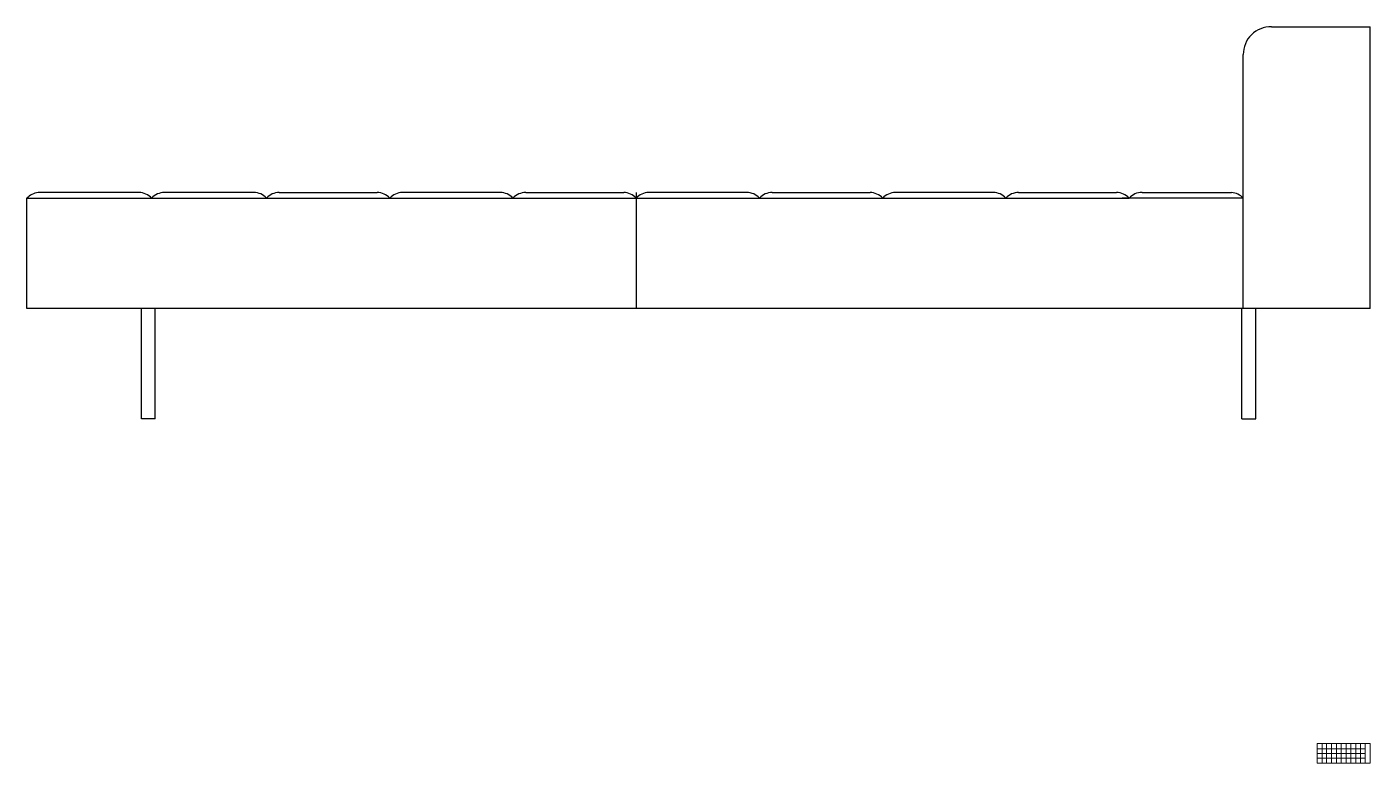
# Model space of a CAD drawing. Header units: inches. Extents: x 327481 to 195042051, y -335014 to 44773228.
# Drawn here: x 386082 to 388516, y -315058 to -313724 of the extents above; entities that cross this region are included whole.
import ezdxf

# ---------------------------------------------------------------- set-up
doc = ezdxf.new("R2010")
doc.units = ezdxf.units.IN
doc.header["$MEASUREMENT"] = 0
doc.layers.add('furniture', color=251, linetype='Continuous', lineweight=13)

# ---------------------------------------------------------------- blocks, each defined once
blk = doc.blocks.new('BBT')
at = {"layer": 'furniture', "color": 0, "ltscale": 60}
for p, q in [((386082, -315022), (386082, -315922)), ((386082, -315022), (387186, -315022)), ((386082, -315262), (388286, -315262)), ((386308, -315022), (386308, -315922)), ((386516, -315022), (386516, -315922)), ((386739, -315022), (386739, -315922)), ((386963, -315022), (386963, -315922)), ((388516, -315022), (387186, -315022)), ((387186, -315262), (387186, -315022)), ((387186, -315262), (387186, -315922)), ((387409, -315022), (387409, -315922)), ((387633, -315022), (387633, -315922)), ((387856, -315022), (387856, -315922)), ((388079, -315022), (388079, -315922)), ((388286, -315022), (388286, -315262)), ((388286, -315022), (388286, -315262)), ((388286, -315262), (388286, -315702)), ((388516, -315022), (388516, -315922)), ((386082, -315482), (386956, -315482)), ((386082, -315702), (386956, -315702)), ((386082, -315922), (387186, -315922)), ((386308, -315702), (386308, -315922)), ((388286, -315482), (386956, -315482)), ((388286, -315702), (386956, -315702)), ((388516, -315922), (387186, -315922)), ((388286, -315702), (388286, -315922))]:
    blk.add_line(p, q, dxfattribs=at)

msp = doc.modelspace()

# ---------------------------------------------------------------- linework, layer by layer
at = {"color": 0, "ltscale": 60}
for p, q in [((388337.077, -313724.274), (388515.917, -313724.274)), ((388515.917, -314234.274), (388515.917, -313724.274)), ((388285.917, -314234.274), (388285.917, -313774.272)), ((386081.832, -314234.274), (386081.832, -314034.398)), ((386081.832, -314034.612), (386305.44, -314034.506)), ((386284.868, -314024.274), (386102.018, -314024.38)), ((386292.648, -314034.506), (386739.283, -314034.506)), ((386492.948, -314024.274), (386330.661, -314024.274)), ((386538.983, -314024.274), (386716.404, -314024.274)), ((386739.283, -314034.506), (387632.552, -314034.506)), ((386939.583, -314024.274), (386762.161, -314024.274)), ((386985.618, -314024.274), (387163.325, -314024.274)), ((387185.917, -314024.274), (387185.917, -314234.274)), ((387386.217, -314024.274), (387208.51, -314024.274)), ((387432.252, -314024.274), (387609.674, -314024.274)), ((387632.552, -314034.506), (388079.187, -314034.506)), ((387832.852, -314024.274), (387655.431, -314024.274)), ((387878.887, -314024.274), (388056.305, -314024.274)), ((388285.917, -314034.61), (388066.395, -314034.506)), ((388102.513, -314024.283), (388264.721, -314024.377)), ((388515.917, -314234.274), (386081.832, -314234.274)), ((386289.233, -314434.065), (386289.233, -314234.065)), ((386314.233, -314434.065), (386314.233, -314234.065)), ((388283.517, -314434.172), (388283.517, -314234.172)), ((388308.517, -314434.172), (388308.517, -314234.172)), ((386314.233, -314434.065), (386289.233, -314434.065)), ((388283.517, -314434.172), (388308.517, -314434.172))]:
    msp.add_line(p, q, dxfattribs=at)
for centre, radius, start, end in [((388335.935, -313774.279), 50.018, 88.691645, 179.991546), ((386105.005, -314055.745), 31.507, 95.440322, 137.874559), ((386284.868, -314054.969), 30.695, 41.810225, 89.99991), ((386330.626, -314054.969), 30.695, 89.933575, 138.189595), ((386493.086, -314054.969), 30.695, 41.810225, 90.25896), ((386538.844, -314054.969), 30.695, 89.74104, 138.189775), ((386716.404, -314054.969), 30.695, 41.810405, 90.00009), ((386762.161, -314054.969), 30.695, 89.99991, 138.189595), ((386939.721, -314054.969), 30.695, 41.810225, 90.258783), ((386985.479, -314054.969), 30.695, 89.740973, 138.189775), ((387163.312, -314054.361), 30.087, 41.294558, 89.976204), ((387208.523, -314054.361), 30.087, 90.023796, 138.705442), ((387386.356, -314054.969), 30.695, 41.810225, 90.259027), ((387432.114, -314054.969), 30.695, 89.741217, 138.189775), ((387609.674, -314054.969), 30.695, 41.810405, 90.00009), ((387655.431, -314054.969), 30.695, 89.99991, 138.189595), ((387832.991, -314054.969), 30.695, 41.810225, 90.25896), ((387878.749, -314054.969), 30.695, 89.74104, 138.189775), ((388056.289, -314055.002), 30.728, 41.823423, 90.029632), ((388102.066, -314054.975), 30.695, 89.166045, 138.189775), ((388262.834, -314055.354), 31.035, 41.944183, 86.513592)]:
    msp.add_arc(centre, radius, start, end, dxfattribs=at)

# ---------------------------------------------------------------- block references
at = {"layer": 'furniture', "lineweight": 0, "xscale": 0.03943986889627529, "yscale": 0.03943986889627529, "zscale": 0.03943986889627529}
msp.add_blockref('BBT', (373192.901, -302597.791), dxfattribs=at)

doc.saveas('drawing.dxf')
